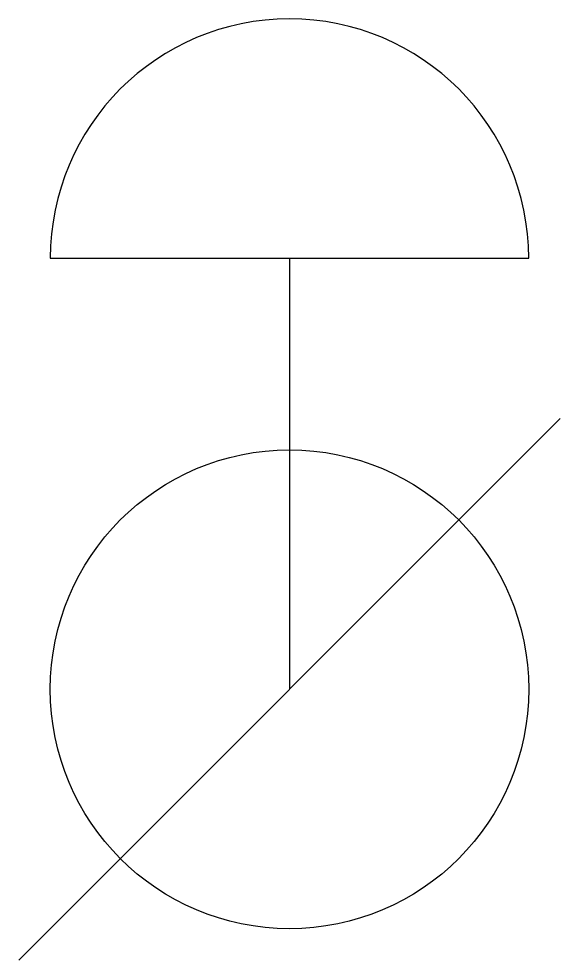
# Model space of a CAD drawing. Header units: millimetres. Extents: x -1.41 to 1.41, y -4.29 to 0.63.
import ezdxf

# ---------------------------------------------------------------- set-up
doc = ezdxf.new("R2010")
doc.units = ezdxf.units.MM
doc.layers.add('jidou1', color=3, linetype='Continuous')
doc.layers.add('KEISO', color=7, linetype='Continuous')

# ---------------------------------------------------------------- blocks, each defined once
blk = doc.blocks.new('MP4')
at = {"layer": 'KEISO', "color": 3}
for p, q in [((-1.25, -0.625), (1.25, -0.625)), ((0, -0.625), (0, -2.875)), ((-1.4142, -4.2892), (1.4142, -1.4608))]:
    blk.add_line(p, q, dxfattribs=at)
blk.add_circle((0, -2.875), 1.25, dxfattribs=at)
blk.add_arc((0, -0.625), 1.25, 0, 180, dxfattribs=at)

msp = doc.modelspace()

# ---------------------------------------------------------------- block references
at = {"layer": 'jidou1', "color": 3, "linetype": 'Continuous'}
msp.add_blockref('MP4', (0, 0), dxfattribs=at)

doc.saveas('drawing.dxf')
